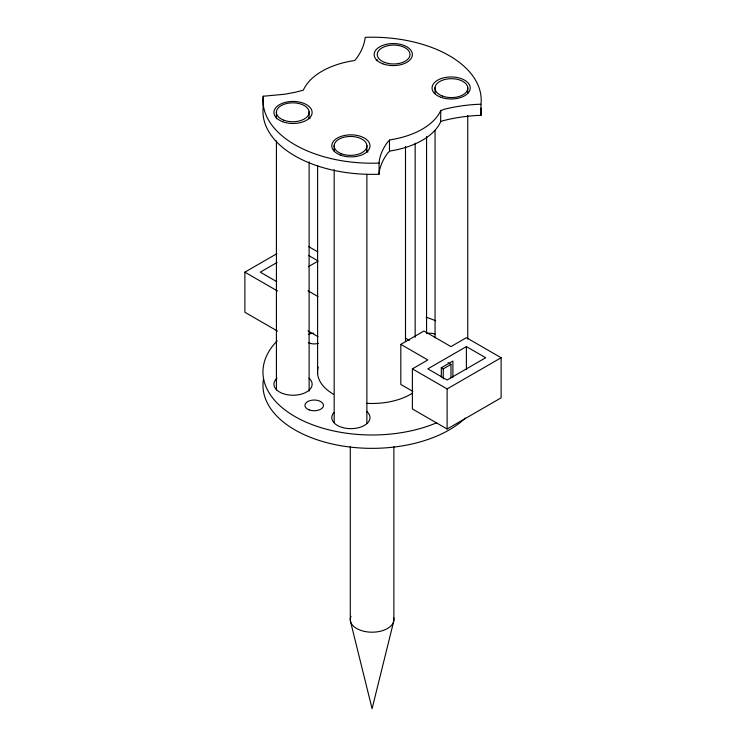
<?xml version="1.0" encoding="UTF-8"?>
<svg xmlns="http://www.w3.org/2000/svg" width="746" height="746" viewBox="0 0 746 746"><rect width="100%" height="100%" fill="white"/><g stroke="black" fill="none" stroke-linecap="round" stroke-linejoin="round"><path stroke-width="1.12" d="M379.071 163.057L379.35 160.222A109.13 63 0 0 1 388.302 141.208L390.447 139.772A70.935 40.955 0 0 0 440.606 110.818L443.814 109.392A109.13 63 0 0 1 476.834 104.365L480.937 104.244L481.067 103.517A109.13 63 0 0 0 366.379 37.3L365.195 37.375C364.197 45.963 360.253 53.992 354.695 60.538L353.725 60.659A70.935 40.955 0 0 0 303.575 89.623L303.37 90.173L295.444 92.215L284.58 94.248L263.235 96.234L263.114 96.924A109.13 63 0 0 0 377.802 163.132L379.071 163.057L379.071 174.2L377.802 174.275A109.13 63 0 0 1 263.114 108.058L263.235 96.234M379.071 174.2L379.35 171.366A109.13 63 0 0 1 388.302 152.343L390.447 150.916A70.935 40.955 0 0 0 440.606 121.952L440.802 110.268M440.802 121.411L443.814 120.526A109.13 63 0 0 1 476.834 115.499L480.937 115.388L481.067 114.651A109.13 63 0 0 0 481.067 108.058M393.646 621.567L372.086 708.7L350.527 621.567M277.615 331.159L244.875 312.257L244.875 272.159L276.878 253.677M277.12 262.452L260.307 272.159L276.701 281.624M308.285 266.732L318.178 261.025L308.536 255.449M400.816 344.372L423.961 331.01L450.966 346.601L466.399 337.686L501.125 357.735L501.125 397.832L447.115 429.015L412.389 408.967L412.389 368.869L427.822 359.964L400.816 344.372L400.816 384.47L412.818 391.398M466.399 346.601L427.822 368.869L447.115 380.012L485.693 357.735L466.399 346.601L466.399 369.512M441.324 377.056L441.324 367.759L452.897 361.073L452.897 377.345M441.259 367.722L443.255 368.869L450.966 364.421L450.966 377.784M412.389 368.869L447.115 388.918L501.125 357.735M308.807 246.702L317.74 251.859M405.264 338.031L409.284 340.353M447.973 362.687L450.966 364.421M308.033 290.809L318.038 296.582M244.875 272.159L277.615 291.061M308.033 330.898L318.038 336.679M480.937 104.244L480.937 115.388M467.751 87.655L467.751 93.474M467.751 115.583L467.751 339.038M447.115 388.918L447.115 429.015M443.255 368.869L443.255 378.893M435.058 87.655L435.058 93.474M435.058 130.541L435.058 337.873M426.572 136.537L426.572 333.145M415.158 143.148L415.158 337.239M405.507 146.393L405.507 341.64M393.879 446.714L393.879 620.252M389.477 139.894L389.477 151.028M366.873 145.414L366.873 152.221M366.873 174.331L366.873 423.56M350.294 446.714L350.294 620.252M334.18 145.414L334.18 151.233M334.18 169.678L334.18 422.395M317.6 165.593L317.6 373.625M309.114 111.788L309.114 118.773M309.114 161.835L309.114 391.1M276.421 111.788L276.421 118.773M276.421 140.882L276.421 389.934M393.646 617.623A21.83 12.598 0 0 1 370.949 632.179A21.83 12.598 0 0 1 351.002 616.336M366.92 411.615A19.098 11.022 0 0 1 351.907 428.633A19.098 11.022 0 0 1 333.891 412.622M465.345 418.068A109.13 63 0 0 1 337.201 445.045A109.13 63 0 0 1 263.562 378.763M436.746 422.74A109.13 63 0 0 1 299.612 419.084A109.13 63 0 0 1 277.176 340.885M426.097 317.236A109.13 63 0 0 1 435.72 320.799M318.421 343.337A9.278 5.353 0 0 1 308.378 342.731M308.378 334.404A9.278 5.353 0 0 1 313.73 333.22M412.641 393.058A54.561 31.5 0 0 1 366.957 403.344M333.509 394.252A54.561 31.5 0 0 1 318.197 367.051M309.049 378.203A19.098 11.022 0 0 1 305.562 392.536A19.098 11.022 0 0 1 280.505 392.536A19.098 11.022 0 0 1 277.018 378.203M426.637 333.565A9.278 5.353 0 0 1 435.011 334.077M376.254 60.706A19.098 11.022 0 0 1 377.252 59.708M309.049 117.579A19.098 11.022 0 0 1 310.047 118.577M366.92 150.99A19.098 11.022 0 0 1 367.918 151.998M341.612 153.835A16.365 9.446 0 0 0 366.873 146.403A16.365 9.446 0 0 0 343.095 137.488A16.365 9.446 0 0 0 341.612 153.835M442.49 96.075A16.365 9.446 0 0 0 467.751 88.643A16.365 9.446 0 0 0 443.973 79.729A16.365 9.446 0 0 0 442.49 96.075M384.731 62.45A16.365 9.446 0 0 0 409.992 55.017A16.365 9.446 0 0 0 386.214 46.103A16.365 9.446 0 0 0 384.731 62.45M309.161 409.89A9.278 5.353 0 0 0 323.475 405.675A9.278 5.353 0 0 0 310 400.621A9.278 5.353 0 0 0 309.161 409.89M382.866 63.82A19.098 11.022 0 0 0 412.342 55.148A19.098 11.022 0 0 0 384.6 44.751A19.098 11.022 0 0 0 382.866 63.82M282.631 121.691A19.098 11.022 0 0 0 312.098 113.028A19.098 11.022 0 0 0 284.357 102.622A19.098 11.022 0 0 0 282.631 121.691M340.502 155.112A19.098 11.022 0 0 0 369.979 146.44A19.098 11.022 0 0 0 342.237 136.033A19.098 11.022 0 0 0 340.502 155.112M440.746 97.232A19.098 11.022 0 0 0 470.213 88.569A19.098 11.022 0 0 0 442.471 78.162A19.098 11.022 0 0 0 440.746 97.232M283.853 120.209A16.365 9.446 0 0 0 309.114 112.777A16.365 9.446 0 0 0 285.336 103.862A16.365 9.446 0 0 0 283.853 120.209"/></g></svg>
